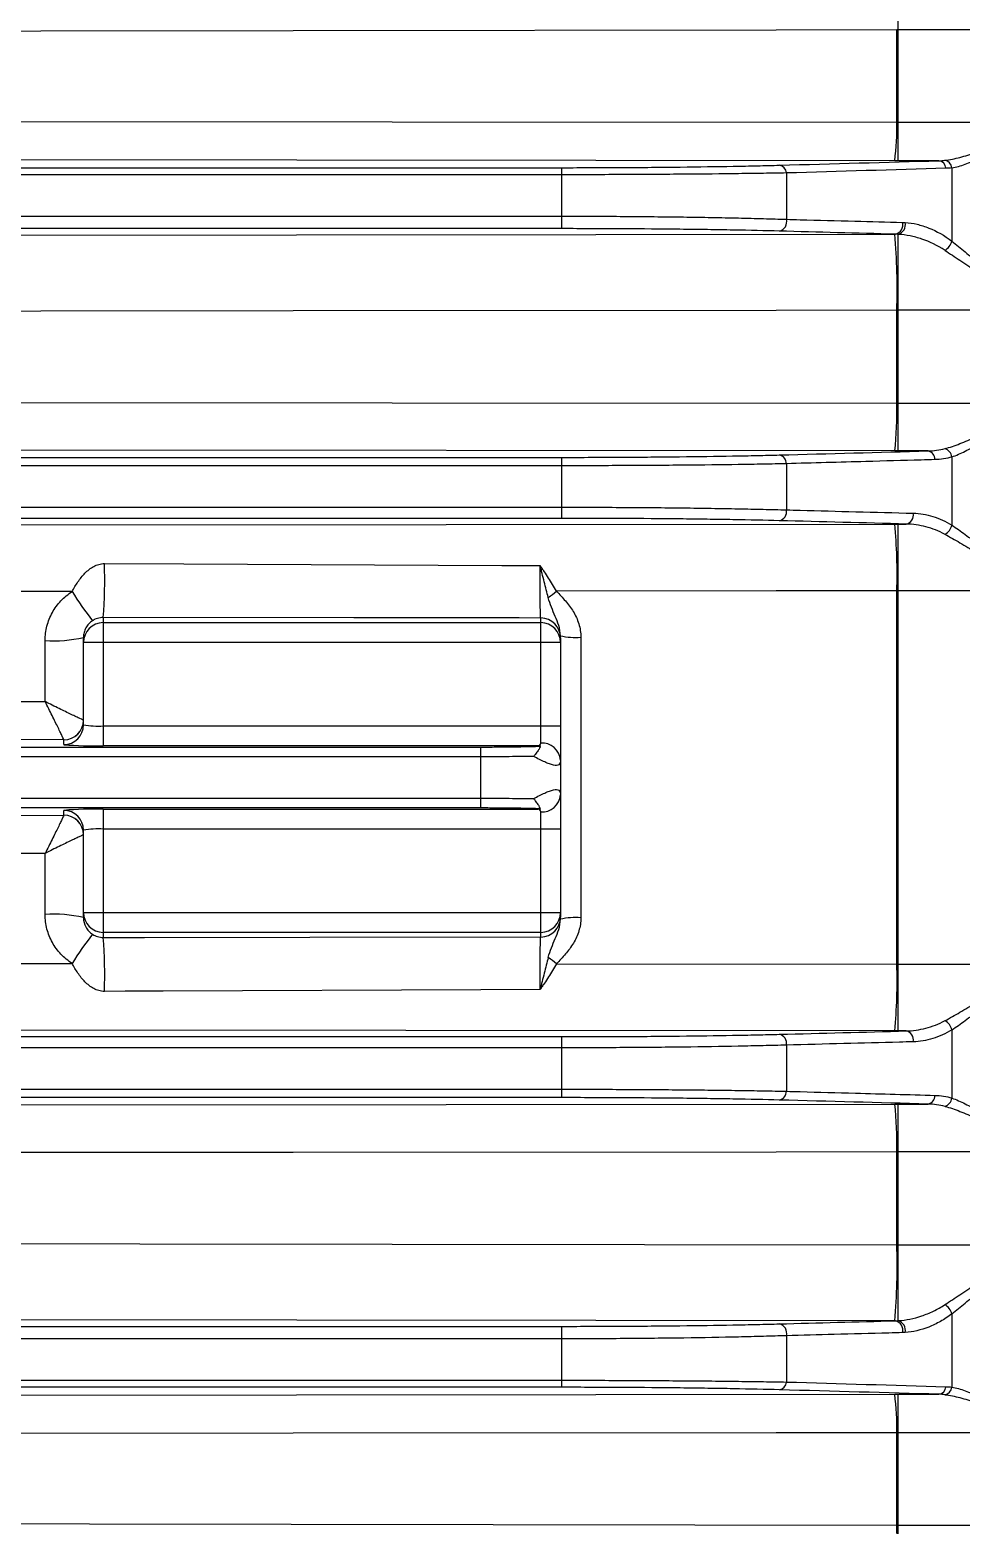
# Paper-space layout '_Top' of a CAD drawing. Header units: inches. Extents: x -10.2 to 13.8, y -10.2 to 6.6.
# Drawn here: x 2.766 to 5.695, y -2.349 to 2.349 of the extents above; entities that cross this region are included whole.
import ezdxf

# ---------------------------------------------------------------- set-up
doc = ezdxf.new("R2010")
doc.units = ezdxf.units.IN
doc.header["$MEASUREMENT"] = 0

psp = doc.layouts.new('_Top')

# ---------------------------------------------------------------- linework, layer by layer
at = {"color": 7, "linetype": 'Continuous', "lineweight": 25}
for p, q in [((5.4972, 1.9381), (5.4972, 2.6124)), ((5.4928, 2.0595), (5.4928, 2.3492)), ((5.844, 2.3492), (5.4972, 2.3492)), ((5.4972, 2.0594), (5.844, 2.0594)), ((5.4862, 1.9381), (0.4122, 1.9431)), ((5.6253, 1.9381), (5.4972, 1.9381)), ((-4.4384, 1.9163), (4.4384, 1.9163)), ((4.4384, 1.8942), (-4.4384, 1.8942)), ((4.4384, 1.9163), (4.4384, 1.7247)), ((5.1455, 1.8997), (5.1455, 1.7541)), ((5.6663, 1.9158), (5.6663, 1.6853)), ((-4.4384, 1.7639), (4.4384, 1.7639)), ((4.4384, 1.7247), (-4.4384, 1.7247)), ((0.4122, 1.7023), (5.4862, 1.7071)), ((5.4972, 1.026), (5.4972, 1.7068)), ((5.4928, 1.1768), (5.4928, 1.4683)), ((5.844, 1.4683), (5.4972, 1.4683)), ((5.4972, 1.1768), (5.844, 1.1768)), ((-4.4384, 1.006), (4.4384, 1.006)), ((5.4862, 1.026), (0.4122, 1.0308)), ((4.4384, 1.006), (4.4384, 0.8144)), ((5.591, 1.026), (5.4972, 1.026)), ((5.6663, 1.0075), (5.6663, 0.7928)), ((4.4384, 0.9796), (-4.4384, 0.9796)), ((5.1455, 0.986), (5.1455, 0.8409)), ((-4.4384, 0.8494), (4.4384, 0.8494)), ((4.4384, 0.8144), (-4.4384, 0.8144)), ((0.4122, 0.7918), (5.4862, 0.7965)), ((5.4972, 0.7965), (5.5227, 0.7965)), ((5.4972, -0.7965), (5.4972, 0.7965)), ((2.8994, 0.5844), (0.4188, 0.5819)), ((5.4928, -0.587), (5.4928, 0.587)), ((5.844, 0.587), (5.4972, 0.587)), ((2.997, 0.5025), (2.997, 0.0999)), ((2.997, 0.4866), (4.373, 0.4866)), ((4.373, 0.1083), (4.373, 0.5012)), ((2.8144, 0.2383), (2.8144, 0.4307)), ((2.935, 0.1652), (2.935, 0.4403)), ((4.435, 0.4246), (2.935, 0.4246)), ((4.435, 0.4393), (4.435, -0.4393)), ((4.4992, 0.4407), (4.4992, -0.4407)), ((2.997, 0.1619), (4.435, 0.1619)), ((2.873, 0.1032), (2.873, 0.1185)), ((4.3635, 0.0999), (2.997, 0.0999)), ((4.185, -0.0958), (4.185, 0.0958)), ((2.873, -0.1185), (2.873, -0.1032)), ((2.997, -0.0999), (4.3635, -0.0999)), ((2.997, -0.0999), (2.997, -0.5025)), ((4.373, -0.5012), (4.373, -0.1083)), ((2.935, -0.4403), (2.935, -0.1652)), ((4.435, -0.1619), (2.997, -0.1619)), ((2.8144, -0.4307), (2.8144, -0.2383)), ((2.935, -0.4246), (4.435, -0.4246)), ((4.373, -0.4866), (2.997, -0.4866)), ((2.4358, -0.5839), (2.8994, -0.5844)), ((4.4225, -0.5859), (5.4928, -0.587)), ((5.4972, -0.587), (5.844, -0.587)), ((5.5227, -0.7965), (5.4972, -0.7965)), ((5.6663, -0.7928), (5.6663, -1.0075)), ((2.4652, -0.8144), (4.4384, -0.8144)), ((4.4384, -0.8144), (4.4384, -1.006)), ((5.1455, -0.8409), (5.1455, -0.986)), ((4.4384, -0.8494), (2.4652, -0.8494)), ((2.4703, -0.9796), (4.4384, -0.9796)), ((2.4571, -1.0289), (5.4862, -1.026)), ((4.4384, -1.006), (2.4703, -1.006)), ((5.4972, -1.026), (5.591, -1.026)), ((5.4972, -1.7068), (5.4972, -1.026)), ((5.4928, -1.4683), (5.4928, -1.1768)), ((5.844, -1.1768), (5.4972, -1.1768)), ((5.4972, -1.4683), (5.844, -1.4683)), ((5.6663, -1.6853), (5.6663, -1.9158)), ((-4.4384, -1.7247), (4.4384, -1.7247)), ((5.4862, -1.7071), (0.4122, -1.7023)), ((4.4384, -1.7247), (4.4384, -1.9163)), ((4.4384, -1.7639), (-4.4384, -1.7639)), ((5.1455, -1.7541), (5.1455, -1.8997)), ((-4.4384, -1.8942), (4.4384, -1.8942)), ((4.4384, -1.9163), (-4.4384, -1.9163)), ((0.4122, -1.9431), (5.4862, -1.9381)), ((5.4972, -1.9381), (5.6253, -1.9381)), ((5.4972, -2.6124), (5.4972, -1.9381)), ((5.4928, -2.3492), (5.4928, -2.0595)), ((5.844, -2.0594), (5.4972, -2.0594)), ((5.4972, -2.3492), (5.844, -2.3492))]:
    psp.add_line(p, q, dxfattribs=at)
at = {"color": 8, "linetype": 'Continuous', "lineweight": 25}
for p, q in [((1.1059, 0.0958), (4.185, 0.0958)), ((4.185, 0.0651), (1.1164, 0.0651)), ((1.1164, -0.0651), (4.185, -0.0651)), ((4.185, -0.0958), (1.1059, -0.0958))]:
    psp.add_line(p, q, dxfattribs=at)
at = {"color": 7, "linetype": 'Continuous', "lineweight": 25, "flags": 128}
for points in [[(5.4928, 2.3492), (5.1131, 2.3487), (3.5942, 2.3465), (0.4188, 2.3419)], [(0.4188, 2.0622), (0.7985, 2.062), (2.3174, 2.0612), (5.4928, 2.0595)], [(5.4928, 1.4683), (5.1131, 1.4679), (3.594, 1.466), (0.4188, 1.4622)], [(0.4188, 1.1802), (0.7985, 1.18), (2.3176, 1.1789), (5.4928, 1.1768)], [(3.001, 0.6721), (3.2509, 0.671), (4.2503, 0.6666), (4.371, 0.666)], [(5.4928, 0.587), (5.1131, 0.5866), (4.4225, 0.5859)], [(4.373, 0.5012), (4.3051, 0.5013), (3.7854, 0.5018), (2.997, 0.5025)], [(2.997, -0.5025), (3.1269, -0.5024), (3.6466, -0.5019), (4.373, -0.5012)], [(4.371, -0.666), (4.1851, -0.6669), (3.1857, -0.6712), (3.0663, -0.6718), (3.001, -0.6721)], [(5.4862, -0.7965), (3.9489, -0.7951), (2.4292, -0.7937)], [(5.4928, -1.1768), (5.1131, -1.1771), (3.594, -1.1781), (2.5012, -1.1788)], [(0.4188, -1.4622), (0.7985, -1.4626), (2.3176, -1.4645), (5.4928, -1.4683)], [(5.4928, -2.0595), (5.1131, -2.0597), (3.5942, -2.0605), (0.4188, -2.0622)], [(0.4188, -2.3419), (0.7985, -2.3425), (2.3174, -2.3447), (5.4928, -2.3492)]]:
    psp.add_lwpolyline(points, dxfattribs=at)
at = {"color": 8, "linetype": 'Continuous', "lineweight": 25, "flags": 128}
for points in [[(0.9345, 0.2399), (1.8398, 0.2391), (2.8144, 0.2383)], [(2.873, 0.1185), (1.7049, 0.1196), (1.0907, 0.1202)], [(1.089, -0.1202), (1.7049, -0.1196), (2.873, -0.1185)], [(2.8144, -0.2383), (2.5645, -0.2385), (1.5651, -0.2393), (0.9248, -0.2399)]]:
    psp.add_lwpolyline(points, dxfattribs=at)
at = {"color": 7, "linetype": 'Continuous', "lineweight": 25}
for centre, radius, start, end in [((4.7551, 2.0389), 0.738, 352.1487, 1.5978), ((5.6212, 1.9123), 0.0261, 4.3581, 80.9372), ((5.6381, 1.9116), 0.0285, 8.6108, 77.2689), ((5.1193, 1.8982), 0.0263, 3.2618, 80.5671), ((5.1163, 1.7463), 0.0302, 283.962, 14.8266), ((5.4814, 1.7365), 0.0303, 283.9756, 15.265), ((5.4887, 1.7369), 0.0313, 285.7917, 13.3824), ((3.6149, 1.5357), 1.8792, 357.9461, 5.235), ((5.616, 1.7004), 0.0525, 302.6805, 343.2237), ((4.4514, 1.1471), 1.0419, 353.3284, 1.6349), ((5.1183, 0.9869), 0.0272, 358.1154, 78.8418), ((5.5859, 0.9994), 0.0271, 358.6059, 79.0022), ((5.6329, 1.0015), 0.034, 10.1152, 70.1936), ((5.1167, 0.8354), 0.0293, 283.5093, 10.7128), ((5.5158, 0.825), 0.0293, 283.5448, 10.919), ((3.8541, 0.64), 1.6396, 358.1488, 5.4774), ((5.6219, 0.804), 0.0458, 299.414, 345.8491), ((1.5894, 0.6209), 1.4125, 355.1912, 2.0755), ((3.7727, 1.1235), 1.0263, 211.6894, 217.9308), ((4.0944, 0.9742), 0.5084, 306.4855, 310.1999), ((2.997, 0.4246), 0.062, 89.9902, 179.9902), ((4.373, 0.4393), 0.062, 0.0098, 90.0098), ((4.373, 0.4246), 0.062, 0.0098, 90.0098), ((2.8436, 0.8261), 0.3965, 265.7663, 283.3223), ((4.4828, 0.653), 0.213, 257.0204, 274.3958), ((2.873, 0.1805), 0.062, 269.9902, 359.9902), ((2.8729, 0.1806), 0.062, 270.051, 359.9012), ((2.873, 0.1652), 0.062, 269.9902, 359.9902), ((2.9815, 0.4603), 0.2988, 261.0387, 272.9654), ((2.966, 1.2862), 1.1867, 265.5041, 271.4959), ((4.3769, 0.0502), 0.0583, 4.443, 93.8419), ((4.3769, -0.0502), 0.0583, 266.1581, 355.557), ((2.9673, -1.3348), 1.2352, 88.622, 94.378), ((2.873, -0.1652), 0.062, 0.0098, 90.0098), ((2.873, -0.1805), 0.062, 0.0098, 90.0098), ((2.8729, -0.1806), 0.062, 0.0988, 89.949), ((2.9822, -0.4724), 0.3109, 87.2671, 98.7288), ((2.8436, -0.8261), 0.3965, 76.6777, 94.2337), ((2.997, -0.4246), 0.062, 180.0098, 270.0098), ((4.373, -0.4246), 0.062, 269.9902, 359.9902), ((4.373, -0.4393), 0.062, 269.9902, 359.9902), ((4.4828, -0.653), 0.213, 85.6042, 102.9796), ((3.7727, -1.1235), 1.0263, 142.0692, 148.3106), ((1.5894, -0.6209), 1.4125, 357.9245, 4.8088), ((4.0944, -0.9742), 0.5084, 49.8001, 53.5145), ((3.8541, -0.64), 1.6396, 354.5226, 1.8512), ((5.5158, -0.825), 0.0293, 349.081, 76.4552), ((5.6219, -0.804), 0.0458, 14.1509, 60.586), ((5.1167, -0.8354), 0.0293, 349.2872, 76.4907), ((5.1183, -0.9869), 0.0272, 281.1582, 1.8846), ((4.4514, -1.1471), 1.0419, 358.3651, 6.6716), ((5.5859, -0.9994), 0.0271, 280.9978, 1.3941), ((5.6329, -1.0015), 0.034, 289.8064, 349.8848), ((3.6149, -1.5357), 1.8792, 354.765, 2.0539), ((5.616, -1.7004), 0.0525, 16.7763, 57.3195), ((5.1163, -1.7463), 0.0302, 345.1734, 76.038), ((5.4814, -1.7365), 0.0303, 344.735, 76.0244), ((5.4887, -1.7369), 0.0313, 346.6176, 74.2083), ((5.1193, -1.8982), 0.0263, 279.4329, 356.7382), ((5.6212, -1.9123), 0.0261, 279.0628, 355.6419), ((5.6381, -1.9116), 0.0285, 282.7311, 351.3892), ((4.7551, -2.0389), 0.738, 358.4022, 7.8513), ((2.9292, -2.4286), 2.5649, 355.8498, 1.7729)]:
    psp.add_arc(centre, radius, start, end, dxfattribs=at)
for points in [[(5.4972, 2.3492), (5.4957, 2.3492), (5.4943, 2.3492), (5.4928, 2.3492)], [(5.4928, 2.0595), (5.4943, 2.0595), (5.4957, 2.0594), (5.4972, 2.0594)], [(5.1236, 1.9241), (5.2913, 1.9288), (5.4586, 1.9334), (5.6253, 1.9381)], [(5.4972, 1.9381), (5.4935, 1.9381), (5.4899, 1.9381), (5.4862, 1.9381)], [(5.6253, 1.9381), (5.6317, 1.9382), (5.6381, 1.9387), (5.6444, 1.9394)], [(5.6472, 1.9143), (5.4805, 1.9094), (5.3132, 1.9045), (5.1455, 1.8997)], [(5.6663, 1.9158), (5.66, 1.915), (5.6537, 1.9145), (5.6472, 1.9143)], [(5.5106, 1.7445), (5.5135, 1.7444), (5.5163, 1.7443), (5.5191, 1.7441)], [(5.4887, 1.7071), (5.3671, 1.7104), (5.2454, 1.7137), (5.1236, 1.717)], [(5.4862, 1.7071), (5.487, 1.7071), (5.4879, 1.7071), (5.4887, 1.7071)], [(5.4972, 1.7068), (5.4944, 1.7069), (5.4915, 1.707), (5.4887, 1.7071)], [(5.4972, 1.4683), (5.4957, 1.4683), (5.4943, 1.4683), (5.4928, 1.4683)], [(5.4928, 1.1768), (5.4943, 1.1768), (5.4957, 1.1768), (5.4972, 1.1768)], [(5.1236, 1.0136), (5.2795, 1.0177), (5.4353, 1.0219), (5.591, 1.026)], [(5.4972, 1.026), (5.4935, 1.026), (5.4899, 1.026), (5.4862, 1.026)], [(5.591, 1.026), (5.6092, 1.0264), (5.627, 1.0288), (5.6444, 1.0335)], [(5.6663, 1.0075), (5.6489, 1.0021), (5.6311, 0.9993), (5.613, 0.9988)], [(5.5227, 0.7965), (5.3897, 0.8), (5.2566, 0.8035), (5.1236, 0.807)], [(5.4862, 0.7965), (5.4899, 0.7965), (5.4935, 0.7965), (5.4972, 0.7965)], [(5.4972, 0.587), (5.4957, 0.587), (5.4943, 0.587), (5.4928, 0.587)], [(2.873, 0.1185), (2.873, 0.1185), (2.873, 0.1185), (2.873, 0.1185)], [(2.873, -0.1185), (2.873, -0.1185), (2.873, -0.1185), (2.873, -0.1185)], [(5.4928, -0.587), (5.4943, -0.587), (5.4957, -0.587), (5.4972, -0.587)], [(5.1236, -0.807), (5.2566, -0.8035), (5.3897, -0.8), (5.5227, -0.7965)], [(5.4972, -0.7965), (5.4935, -0.7965), (5.4899, -0.7965), (5.4862, -0.7965)], [(5.591, -1.026), (5.4353, -1.0219), (5.2795, -1.0177), (5.1236, -1.0136)], [(5.4862, -1.026), (5.4899, -1.026), (5.4935, -1.026), (5.4972, -1.026)], [(5.6444, -1.0335), (5.627, -1.0288), (5.6092, -1.0264), (5.591, -1.026)], [(5.613, -0.9988), (5.6311, -0.9993), (5.6489, -1.0021), (5.6663, -1.0075)], [(5.4972, -1.1768), (5.4957, -1.1768), (5.4943, -1.1768), (5.4928, -1.1768)], [(5.4928, -1.4683), (5.4943, -1.4683), (5.4957, -1.4683), (5.4972, -1.4683)], [(5.1236, -1.717), (5.2454, -1.7137), (5.3671, -1.7104), (5.4887, -1.7071)], [(5.4887, -1.7071), (5.4879, -1.7071), (5.487, -1.7071), (5.4862, -1.7071)], [(5.4887, -1.7071), (5.4915, -1.707), (5.4944, -1.7069), (5.4972, -1.7068)], [(5.5191, -1.7441), (5.5163, -1.7443), (5.5135, -1.7444), (5.5106, -1.7445)], [(5.6253, -1.9381), (5.4586, -1.9334), (5.2913, -1.9288), (5.1236, -1.9241)], [(5.1455, -1.8997), (5.3132, -1.9045), (5.4805, -1.9094), (5.6472, -1.9143)], [(5.6472, -1.9143), (5.6537, -1.9145), (5.66, -1.915), (5.6663, -1.9158)], [(5.4862, -1.9381), (5.4899, -1.9381), (5.4935, -1.9381), (5.4972, -1.9381)], [(5.6444, -1.9394), (5.6381, -1.9387), (5.6317, -1.9382), (5.6253, -1.9381)], [(5.4972, -2.0594), (5.4957, -2.0594), (5.4943, -2.0595), (5.4928, -2.0595)], [(5.4928, -2.3492), (5.4943, -2.3492), (5.4957, -2.3492), (5.4972, -2.3492)]]:
    psp.add_open_spline(points, degree=3, dxfattribs=at)
for points, knots in [([(5.6444, 1.9394), (5.6595, 1.9411), (5.6752, 1.9444), (5.7074, 1.953), (5.7239, 1.9584), (5.7747, 1.9772), (5.8091, 1.9928), (5.844, 2.0102)], [0, 0, 0, 0, 0.25, 0.25, 0.5, 0.5, 1, 1, 1, 1]), ([(5.6663, 1.9158), (5.6798, 1.9182), (5.6936, 1.9221), (5.7222, 1.9322), (5.7369, 1.9384), (5.767, 1.9528), (5.7823, 1.9608), (5.813, 1.9781), (5.8284, 1.9874), (5.844, 1.9972)], [0, 0, 0, 0, 0.25, 0.25, 0.5, 0.5, 0.75, 0.75, 1, 1, 1, 1]), ([(4.4384, 1.9163), (4.503, 1.9163), (4.5664, 1.9165), (4.6599, 1.917), (4.6908, 1.9172), (4.7367, 1.9176), (4.752, 1.9177), (4.7821, 1.918), (4.7969, 1.9182), (4.8701, 1.919), (4.9255, 1.9199), (5.004, 1.9213), (5.0295, 1.9218), (5.0781, 1.9229), (5.1014, 1.9235), (5.1236, 1.9241)], [0, 0, 0, 0, 0.25, 0.25, 0.375, 0.375, 0.4375, 0.4375, 0.5, 0.5, 0.75, 0.75, 0.875, 0.875, 1, 1, 1, 1]), ([(5.1455, 1.8997), (5.1226, 1.8993), (5.0987, 1.8989), (5.0486, 1.8981), (5.0224, 1.8977), (4.9416, 1.8967), (4.8846, 1.8961), (4.7943, 1.8954), (4.7633, 1.8952), (4.7002, 1.8948), (4.6682, 1.8947), (4.6033, 1.8944), (4.5704, 1.8943), (4.5047, 1.8942), (4.4716, 1.8942), (4.4384, 1.8942)], [0, 0, 0, 0, 0.125, 0.125, 0.25, 0.25, 0.5, 0.5, 0.625, 0.625, 0.75, 0.75, 0.875, 0.875, 1, 1, 1, 1]), ([(4.4384, 1.7639), (4.4715, 1.7639), (4.5045, 1.7639), (4.5702, 1.7636), (4.6029, 1.7635), (4.6991, 1.7628), (4.7613, 1.7622), (4.8518, 1.7609), (4.8816, 1.7605), (4.9394, 1.7594), (4.9674, 1.7589), (5.0218, 1.7576), (5.0481, 1.757), (5.0984, 1.7556), (5.1225, 1.7548), (5.1455, 1.7541)], [0, 0, 0, 0, 0.125, 0.125, 0.25, 0.25, 0.5, 0.5, 0.625, 0.625, 0.75, 0.75, 0.875, 0.875, 1, 1, 1, 1]), ([(5.1455, 1.7541), (5.1599, 1.7537), (5.1742, 1.7533), (5.1886, 1.7529), (5.2461, 1.7514), (5.3035, 1.7499), (5.3609, 1.7484), (5.4109, 1.7471), (5.4608, 1.7458), (5.5106, 1.7445)], [0, 0, 0, 0, 0.0015748, 0.0015748, 0.0015748, 0.007874, 0.007874, 0.007874, 0.01335208, 0.01335208, 0.01335208, 0.01335208]), ([(5.5191, 1.7441), (5.5314, 1.7433), (5.5439, 1.7414), (5.5688, 1.7355), (5.5813, 1.7316), (5.6184, 1.7168), (5.6426, 1.7033), (5.6663, 1.6853)], [0, 0, 0, 0, 0.25, 0.25, 0.5, 0.5, 1, 1, 1, 1]), ([(5.1236, 1.717), (5.0788, 1.7182), (5.0304, 1.7193), (4.9521, 1.7207), (4.9251, 1.7212), (4.8692, 1.722), (4.8402, 1.7223), (4.7523, 1.7233), (4.6918, 1.7238), (4.5983, 1.7243), (4.5666, 1.7245), (4.5026, 1.7246), (4.4706, 1.7247), (4.4384, 1.7247)], [0, 0, 0, 0, 0.25, 0.25, 0.375, 0.375, 0.5, 0.5, 0.75, 0.75, 0.875, 0.875, 1, 1, 1, 1]), ([(5.6444, 1.6562), (5.6206, 1.6718), (5.5963, 1.6834), (5.5593, 1.696), (5.5468, 1.6994), (5.5219, 1.7044), (5.5095, 1.706), (5.4972, 1.7068)], [0, 0, 0, 0, 0.5, 0.5, 0.75, 0.75, 1, 1, 1, 1]), ([(5.6444, 1.6562), (5.6595, 1.6463), (5.6752, 1.6359), (5.7074, 1.6144), (5.7239, 1.6033), (5.7747, 1.5695), (5.8091, 1.5469), (5.844, 1.5246)], [0, 0, 0, 0, 0.25, 0.25, 0.5, 0.5, 1, 1, 1, 1]), ([(5.6663, 1.6853), (5.6798, 1.6745), (5.6936, 1.6631), (5.7222, 1.6396), (5.7369, 1.6273), (5.767, 1.6024), (5.7823, 1.5897), (5.813, 1.5645), (5.8284, 1.552), (5.844, 1.5394)], [0, 0, 0, 0, 0.25, 0.25, 0.5, 0.5, 0.75, 0.75, 1, 1, 1, 1]), ([(5.6444, 1.0335), (5.6595, 1.0375), (5.6752, 1.0428), (5.7074, 1.0553), (5.7239, 1.0625), (5.7747, 1.0861), (5.8091, 1.1042), (5.844, 1.1237)], [0, 0, 0, 0, 0.25, 0.25, 0.5, 0.5, 1, 1, 1, 1]), ([(5.6663, 1.0075), (5.6798, 1.0122), (5.6936, 1.0183), (5.7222, 1.0325), (5.7369, 1.0406), (5.767, 1.0584), (5.7823, 1.068), (5.813, 1.0882), (5.8284, 1.0987), (5.844, 1.1097)], [0, 0, 0, 0, 0.25, 0.25, 0.5, 0.5, 0.75, 0.75, 1, 1, 1, 1]), ([(4.4384, 1.006), (4.5025, 1.006), (4.5656, 1.0062), (4.6586, 1.0067), (4.6893, 1.0069), (4.7502, 1.0074), (4.7805, 1.0077), (4.8684, 1.0086), (4.9239, 1.0094), (5.0028, 1.0108), (5.0283, 1.0113), (5.0775, 1.0124), (5.1011, 1.013), (5.1236, 1.0136)], [0, 0, 0, 0, 0.25, 0.25, 0.375, 0.375, 0.5, 0.5, 0.75, 0.75, 0.875, 0.875, 1, 1, 1, 1]), ([(5.613, 0.9988), (5.5985, 0.9984), (5.584, 0.998), (5.5695, 0.9976), (5.5117, 0.996), (5.4538, 0.9944), (5.3958, 0.9928), (5.3124, 0.9905), (5.229, 0.9883), (5.1455, 0.986)], [0, 0, 0, 0, 0.0015748, 0.0015748, 0.0015748, 0.007874, 0.007874, 0.007874, 0.01694689, 0.01694689, 0.01694689, 0.01694689]), ([(5.1455, 0.986), (5.1224, 0.9855), (5.0981, 0.985), (5.0475, 0.9841), (5.0212, 0.9837), (4.9401, 0.9825), (4.883, 0.9818), (4.7926, 0.981), (4.7615, 0.9808), (4.6987, 0.9804), (4.6668, 0.9802), (4.6023, 0.9799), (4.5697, 0.9798), (4.5042, 0.9797), (4.4714, 0.9796), (4.4384, 0.9796)], [0, 0, 0, 0, 0.125, 0.125, 0.25, 0.25, 0.5, 0.5, 0.625, 0.625, 0.75, 0.75, 0.875, 0.875, 1, 1, 1, 1]), ([(4.4384, 0.8494), (4.4713, 0.8494), (4.5042, 0.8494), (4.5696, 0.8492), (4.6021, 0.849), (4.6979, 0.8485), (4.76, 0.8479), (4.8505, 0.8468), (4.8804, 0.8464), (4.9382, 0.8455), (4.9663, 0.845), (5.0209, 0.844), (5.0473, 0.8434), (5.098, 0.8422), (5.1223, 0.8416), (5.1455, 0.8409)], [0, 0, 0, 0, 0.125, 0.125, 0.25, 0.25, 0.5, 0.5, 0.625, 0.625, 0.75, 0.75, 0.875, 0.875, 1, 1, 1, 1]), ([(5.1236, 0.807), (5.0784, 0.8082), (5.0296, 0.8092), (4.951, 0.8106), (4.9239, 0.811), (4.8679, 0.8118), (4.8389, 0.8122), (4.751, 0.8131), (4.6906, 0.8136), (4.5975, 0.8141), (4.566, 0.8142), (4.5023, 0.8144), (4.4704, 0.8144), (4.4384, 0.8144)], [0, 0, 0, 0, 0.25, 0.25, 0.375, 0.375, 0.5, 0.5, 0.75, 0.75, 0.875, 0.875, 1, 1, 1, 1]), ([(5.1455, 0.8409), (5.1601, 0.8405), (5.1746, 0.8401), (5.1892, 0.8397), (5.2475, 0.8382), (5.3058, 0.8367), (5.364, 0.8352), (5.4242, 0.8336), (5.4844, 0.8321), (5.5446, 0.8305)], [0, 0, 0, 0, 0.0015748, 0.0015748, 0.0015748, 0.007874, 0.007874, 0.007874, 0.01438061, 0.01438061, 0.01438061, 0.01438061]), ([(5.5446, 0.8305), (5.5653, 0.83), (5.586, 0.8265), (5.6267, 0.814), (5.6467, 0.8051), (5.6663, 0.7928)], [0, 0, 0, 0, 0.5, 0.5, 1, 1, 1, 1]), ([(5.6444, 0.7641), (5.6247, 0.7747), (5.6046, 0.7824), (5.564, 0.793), (5.5433, 0.796), (5.5227, 0.7965)], [0, 0, 0, 0, 0.5, 0.5, 1, 1, 1, 1]), ([(5.6444, 0.7641), (5.6595, 0.756), (5.6752, 0.7471), (5.7074, 0.7282), (5.7239, 0.7182), (5.7747, 0.6871), (5.8091, 0.6654), (5.844, 0.6436)], [0, 0, 0, 0, 0.25, 0.25, 0.5, 0.5, 1, 1, 1, 1]), ([(5.6663, 0.7928), (5.6798, 0.7839), (5.6936, 0.7741), (5.7222, 0.7532), (5.7369, 0.7421), (5.767, 0.719), (5.7823, 0.707), (5.813, 0.683), (5.8284, 0.6708), (5.844, 0.6585)], [0, 0, 0, 0, 0.25, 0.25, 0.5, 0.5, 0.75, 0.75, 1, 1, 1, 1]), ([(2.8994, 0.5844), (2.9049, 0.5949), (2.9109, 0.605), (2.9241, 0.6244), (2.9315, 0.6337), (2.9479, 0.6504), (2.9569, 0.6577), (2.9724, 0.666), (2.9778, 0.6682), (2.9891, 0.6713), (2.9951, 0.6721), (3.001, 0.6721)], [0, 0, 0, 0, 0.25, 0.25, 0.5, 0.5, 0.75, 0.75, 0.875, 0.875, 1, 1, 1, 1]), ([(4.373, 0.5012), (4.3728, 0.5015), (4.3727, 0.5029), (4.3723, 0.5079), (4.3722, 0.5115), (4.3719, 0.5208), (4.3718, 0.5264), (4.3715, 0.5393), (4.3714, 0.5467), (4.3712, 0.5626), (4.3711, 0.5711), (4.371, 0.5894), (4.3709, 0.5988), (4.3709, 0.618), (4.3709, 0.6279), (4.3709, 0.6472), (4.3709, 0.6567), (4.371, 0.666)], [0, 0, 0, 0, 0.125, 0.125, 0.25, 0.25, 0.375, 0.375, 0.5, 0.5, 0.625, 0.625, 0.75, 0.75, 0.875, 0.875, 1, 1, 1, 1]), ([(4.4225, 0.5859), (4.4145, 0.5999), (4.4062, 0.6135), (4.3932, 0.6335), (4.3888, 0.6401), (4.3821, 0.6499), (4.3799, 0.6531), (4.3754, 0.6596), (4.3732, 0.6629), (4.371, 0.666)], [0, 0, 0, 0, 0.5, 0.5, 0.75, 0.75, 0.875, 0.875, 1, 1, 1, 1]), ([(4.3967, 0.5655), (4.3924, 0.5814), (4.3882, 0.598), (4.3817, 0.6238), (4.3795, 0.6324), (4.3763, 0.6452), (4.3752, 0.6494), (4.3731, 0.6578), (4.372, 0.662), (4.371, 0.666)], [0, 0, 0, 0, 0.5, 0.5, 0.75, 0.75, 0.875, 0.875, 1, 1, 1, 1]), ([(2.8144, 0.4307), (2.8144, 0.4461), (2.8163, 0.4612), (2.8221, 0.4833), (2.8245, 0.4906), (2.8302, 0.5049), (2.8334, 0.5117), (2.8408, 0.525), (2.8449, 0.5314), (2.854, 0.5438), (2.8589, 0.5497), (2.8747, 0.5664), (2.8864, 0.5761), (2.8994, 0.5844)], [0, 0, 0, 0, 0.25, 0.25, 0.375, 0.375, 0.5, 0.5, 0.625, 0.625, 0.75, 0.75, 1, 1, 1, 1]), ([(4.435, 0.4455), (4.435, 0.4568), (4.4327, 0.4675), (4.4263, 0.4875), (4.4224, 0.4969), (4.4144, 0.5157), (4.4104, 0.525), (4.403, 0.5446), (4.3996, 0.5547), (4.3967, 0.5655)], [0, 0, 0, 0, 0.25, 0.25, 0.5, 0.5, 0.75, 0.75, 1, 1, 1, 1]), ([(4.4225, 0.5859), (4.4271, 0.5806), (4.4319, 0.5755), (4.4413, 0.5653), (4.446, 0.5601), (4.4596, 0.5443), (4.468, 0.5333), (4.4824, 0.5096), (4.4884, 0.4968), (4.4969, 0.4693), (4.4992, 0.4551), (4.4992, 0.4407)], [0, 0, 0, 0, 0.125, 0.125, 0.25, 0.25, 0.5, 0.5, 0.75, 0.75, 1, 1, 1, 1]), ([(2.9632, 0.4926), (2.9588, 0.4897), (2.9548, 0.4863), (2.9478, 0.4786), (2.9448, 0.4743), (2.9399, 0.4653), (2.9381, 0.4604), (2.9356, 0.4505), (2.935, 0.4454), (2.935, 0.4403)], [0, 0, 0, 0, 0.25, 0.25, 0.5, 0.5, 0.75, 0.75, 1, 1, 1, 1]), ([(2.997, 0.5025), (2.9909, 0.5025), (2.9851, 0.5017), (2.9767, 0.4993), (2.9739, 0.4983), (2.9685, 0.4958), (2.9658, 0.4943), (2.9632, 0.4926)], [0, 0, 0, 0, 0.5, 0.5, 0.75, 0.75, 1, 1, 1, 1]), ([(2.935, 0.1805), (2.9347, 0.1805), (2.9336, 0.1809), (2.9299, 0.1825), (2.9272, 0.1837), (2.9205, 0.1868), (2.9164, 0.1887), (2.9072, 0.1931), (2.9021, 0.1955), (2.8908, 0.2009), (2.8847, 0.2039), (2.8719, 0.2101), (2.8652, 0.2133), (2.8513, 0.2201), (2.844, 0.2236), (2.8293, 0.2309), (2.8218, 0.2346), (2.8144, 0.2383)], [0, 0, 0, 0, 0.125, 0.125, 0.25, 0.25, 0.375, 0.375, 0.5, 0.5, 0.625, 0.625, 0.75, 0.75, 0.875, 0.875, 1, 1, 1, 1]), ([(2.873, 0.1185), (2.873, 0.1188), (2.8726, 0.1198), (2.871, 0.1235), (2.8698, 0.1262), (2.8667, 0.1328), (2.8647, 0.1369), (2.8603, 0.146), (2.8578, 0.1511), (2.8524, 0.1623), (2.8493, 0.1684), (2.843, 0.1811), (2.8397, 0.1877), (2.8328, 0.2016), (2.8292, 0.2088), (2.8219, 0.2234), (2.8181, 0.2309), (2.8144, 0.2383)], [0, 0, 0, 0, 0.125, 0.125, 0.25, 0.25, 0.375, 0.375, 0.5, 0.5, 0.625, 0.625, 0.75, 0.75, 0.875, 0.875, 1, 1, 1, 1]), ([(4.185, 0.0958), (4.2039, 0.0958), (4.2225, 0.0958), (4.2496, 0.096), (4.2587, 0.0961), (4.2761, 0.0963), (4.2929, 0.0965), (4.3086, 0.0968), (4.3237, 0.0971), (4.3309, 0.0972), (4.351, 0.0977), (4.3627, 0.0981), (4.3725, 0.0986)], [0, 0, 0, 0, 0.25, 0.25, 0.375, 0.375, 0.5, 0.625, 0.625, 0.75, 0.75, 1, 1, 1, 1]), ([(4.3725, 0.0986), (4.3719, 0.0984), (4.3715, 0.0976), (4.3701, 0.0947), (4.3691, 0.0924), (4.3661, 0.0867), (4.364, 0.0831), (4.3597, 0.0772), (4.3581, 0.0751), (4.3546, 0.0709), (4.3526, 0.0687), (4.3505, 0.0665)], [0, 0, 0, 0, 0.25, 0.25, 0.5, 0.5, 0.75, 0.75, 0.875, 0.875, 1, 1, 1, 1]), ([(4.3635, 0.0999), (4.3666, 0.1001), (4.369, 0.1007), (4.3722, 0.1034), (4.373, 0.1055), (4.373, 0.1083)], [0, 0, 0, 0, 0.5, 0.5, 1, 1, 1, 1]), ([(4.3725, 0.0986), (4.3731, 0.0988), (4.3728, 0.099), (4.3706, 0.0994), (4.3696, 0.0995), (4.367, 0.0997), (4.3654, 0.0998), (4.3635, 0.0999)], [0, 0, 0, 0, 0.5, 0.5, 0.75, 0.75, 1, 1, 1, 1]), ([(4.3505, 0.0665), (4.3448, 0.0664), (4.3389, 0.0663), (4.3267, 0.0661), (4.3204, 0.066), (4.3012, 0.0657), (4.2877, 0.0656), (4.2593, 0.0653), (4.2447, 0.0652), (4.2152, 0.0651), (4.2002, 0.0651), (4.185, 0.0651)], [0, 0, 0, 0, 0.125, 0.125, 0.25, 0.25, 0.5, 0.5, 0.75, 0.75, 1, 1, 1, 1]), ([(4.435, 0.0547), (4.435, 0.051), (4.4346, 0.048), (4.4328, 0.0432), (4.4314, 0.0414), (4.4277, 0.0389), (4.4253, 0.0382), (4.4196, 0.0379), (4.4164, 0.0383), (4.4089, 0.0399), (4.4047, 0.0411), (4.3956, 0.0444), (4.3907, 0.0464), (4.3802, 0.0512), (4.3746, 0.0538), (4.3629, 0.0598), (4.3568, 0.063), (4.3505, 0.0665)], [0, 0, 0, 0, 0.125, 0.125, 0.25, 0.25, 0.375, 0.375, 0.5, 0.5, 0.625, 0.625, 0.75, 0.75, 0.875, 0.875, 1, 1, 1, 1]), ([(4.3505, -0.0665), (4.3632, -0.0595), (4.3749, -0.0535), (4.3907, -0.0464), (4.3956, -0.0444), (4.4047, -0.0411), (4.4089, -0.0399), (4.4164, -0.0383), (4.4197, -0.0379), (4.4253, -0.0383), (4.4277, -0.0389), (4.4333, -0.0427), (4.435, -0.0474), (4.435, -0.0547)], [0, 0, 0, 0, 0.25, 0.25, 0.375, 0.375, 0.5, 0.5, 0.625, 0.625, 0.75, 0.75, 1, 1, 1, 1]), ([(4.185, -0.0651), (4.2002, -0.0651), (4.2152, -0.0651), (4.2451, -0.0652), (4.2596, -0.0653), (4.2877, -0.0656), (4.3012, -0.0657), (4.3272, -0.0661), (4.3393, -0.0662), (4.3505, -0.0665)], [0, 0, 0, 0, 0.25, 0.25, 0.5, 0.5, 0.75, 0.75, 1, 1, 1, 1]), ([(4.3725, -0.0986), (4.3719, -0.0984), (4.3715, -0.0976), (4.3701, -0.0947), (4.3691, -0.0924), (4.3661, -0.0867), (4.364, -0.0831), (4.3597, -0.0772), (4.3581, -0.0751), (4.3546, -0.0709), (4.3526, -0.0687), (4.3505, -0.0665)], [0, 0, 0, 0, 0.25, 0.25, 0.5, 0.5, 0.75, 0.75, 0.875, 0.875, 1, 1, 1, 1]), ([(2.873, -0.1185), (2.873, -0.1188), (2.8726, -0.1198), (2.871, -0.1235), (2.8698, -0.1262), (2.8667, -0.1328), (2.8647, -0.1369), (2.8603, -0.146), (2.8578, -0.1511), (2.8524, -0.1623), (2.8493, -0.1684), (2.843, -0.1811), (2.8397, -0.1877), (2.8328, -0.2016), (2.8292, -0.2088), (2.8219, -0.2234), (2.8181, -0.2309), (2.8144, -0.2383)], [0, 0, 0, 0, 0.125, 0.125, 0.25, 0.25, 0.375, 0.375, 0.5, 0.5, 0.625, 0.625, 0.75, 0.75, 0.875, 0.875, 1, 1, 1, 1]), ([(4.3725, -0.0986), (4.3628, -0.0981), (4.3509, -0.0977), (4.3309, -0.0972), (4.3238, -0.0971), (4.3088, -0.0968), (4.3009, -0.0966), (4.2763, -0.0963), (4.259, -0.0961), (4.2318, -0.0959), (4.2225, -0.0959), (4.2038, -0.0958), (4.1945, -0.0958), (4.185, -0.0958)], [0, 0, 0, 0, 0.25, 0.25, 0.375, 0.375, 0.5, 0.5, 0.75, 0.75, 0.875, 0.875, 1, 1, 1, 1]), ([(4.3725, -0.0986), (4.3731, -0.0988), (4.3728, -0.099), (4.3706, -0.0994), (4.3696, -0.0995), (4.367, -0.0997), (4.3654, -0.0998), (4.3635, -0.0999)], [0, 0, 0, 0, 0.5, 0.5, 0.75, 0.75, 1, 1, 1, 1]), ([(4.373, -0.1083), (4.373, -0.1055), (4.3722, -0.1034), (4.369, -0.1007), (4.3666, -0.1001), (4.3635, -0.0999)], [0, 0, 0, 0, 0.5, 0.5, 1, 1, 1, 1]), ([(2.935, -0.1805), (2.9347, -0.1805), (2.9336, -0.1809), (2.9299, -0.1825), (2.9272, -0.1837), (2.9205, -0.1868), (2.9164, -0.1887), (2.9072, -0.1931), (2.9021, -0.1955), (2.8908, -0.2009), (2.8847, -0.2039), (2.8719, -0.2101), (2.8652, -0.2133), (2.8513, -0.2201), (2.844, -0.2236), (2.8293, -0.2309), (2.8218, -0.2346), (2.8144, -0.2383)], [0, 0, 0, 0, 0.125, 0.125, 0.25, 0.25, 0.375, 0.375, 0.5, 0.5, 0.625, 0.625, 0.75, 0.75, 0.875, 0.875, 1, 1, 1, 1]), ([(2.8994, -0.5844), (2.893, -0.5803), (2.8867, -0.5757), (2.8749, -0.566), (2.8638, -0.5556), (2.854, -0.5439), (2.845, -0.5316), (2.8408, -0.525), (2.8297, -0.5051), (2.8241, -0.491), (2.8163, -0.4613), (2.8144, -0.4461), (2.8144, -0.4307)], [0, 0, 0, 0, 0.125, 0.125, 0.25, 0.375, 0.375, 0.5, 0.5, 0.75, 0.75, 1, 1, 1, 1]), ([(2.935, -0.4403), (2.935, -0.4506), (2.9375, -0.4607), (2.9448, -0.4743), (2.9478, -0.4786), (2.9548, -0.4863), (2.9588, -0.4898), (2.9632, -0.4926)], [0, 0, 0, 0, 0.5, 0.5, 0.75, 0.75, 1, 1, 1, 1]), ([(4.3967, -0.5655), (4.3996, -0.5547), (4.403, -0.5445), (4.4104, -0.525), (4.4144, -0.5156), (4.4224, -0.4969), (4.4264, -0.4875), (4.4327, -0.4674), (4.435, -0.4568), (4.435, -0.4455)], [0, 0, 0, 0, 0.25, 0.25, 0.5, 0.5, 0.75, 0.75, 1, 1, 1, 1]), ([(4.4992, -0.4407), (4.4992, -0.4549), (4.497, -0.4687), (4.4909, -0.4889), (4.4883, -0.4956), (4.4826, -0.5084), (4.4793, -0.5146), (4.4685, -0.5325), (4.46, -0.5438), (4.4463, -0.5599), (4.4415, -0.5651), (4.432, -0.5754), (4.4271, -0.5806), (4.4225, -0.5859)], [0, 0, 0, 0, 0.25, 0.25, 0.375, 0.375, 0.5, 0.5, 0.75, 0.75, 0.875, 0.875, 1, 1, 1, 1]), ([(2.9632, -0.4926), (2.9683, -0.496), (2.9738, -0.4984), (2.9851, -0.5017), (2.9909, -0.5025), (2.997, -0.5025)], [0, 0, 0, 0, 0.5, 0.5, 1, 1, 1, 1]), ([(4.371, -0.666), (4.3709, -0.6567), (4.3709, -0.6471), (4.3709, -0.6276), (4.3709, -0.6179), (4.3709, -0.5986), (4.371, -0.5891), (4.3711, -0.5711), (4.3712, -0.5624), (4.3714, -0.5465), (4.3715, -0.5393), (4.3718, -0.5263), (4.3719, -0.5207), (4.3722, -0.5115), (4.3723, -0.5079), (4.3727, -0.5029), (4.3728, -0.5015), (4.373, -0.5012)], [0, 0, 0, 0, 0.125, 0.125, 0.25, 0.25, 0.375, 0.375, 0.5, 0.5, 0.625, 0.625, 0.75, 0.75, 0.875, 0.875, 1, 1, 1, 1]), ([(3.001, -0.6721), (2.995, -0.6721), (2.9892, -0.6713), (2.9779, -0.6682), (2.9724, -0.666), (2.957, -0.6578), (2.9478, -0.6503), (2.9316, -0.6338), (2.9243, -0.6246), (2.9109, -0.6051), (2.9049, -0.5949), (2.8994, -0.5844)], [0, 0, 0, 0, 0.125, 0.125, 0.25, 0.25, 0.5, 0.5, 0.75, 0.75, 1, 1, 1, 1]), ([(4.3967, -0.5655), (4.3924, -0.5814), (4.3882, -0.598), (4.3817, -0.6238), (4.3795, -0.6324), (4.3763, -0.6452), (4.3752, -0.6494), (4.3731, -0.6578), (4.372, -0.662), (4.371, -0.666)], [0, 0, 0, 0, 0.5, 0.5, 0.75, 0.75, 0.875, 0.875, 1, 1, 1, 1]), ([(4.4225, -0.5859), (4.4145, -0.5999), (4.4062, -0.6135), (4.3932, -0.6335), (4.3888, -0.6401), (4.3821, -0.6499), (4.3799, -0.6531), (4.3754, -0.6596), (4.3732, -0.6629), (4.371, -0.666)], [0, 0, 0, 0, 0.5, 0.5, 0.75, 0.75, 0.875, 0.875, 1, 1, 1, 1]), ([(5.6444, -0.7641), (5.6595, -0.756), (5.6752, -0.7471), (5.7074, -0.7282), (5.7239, -0.7182), (5.7747, -0.6871), (5.8091, -0.6654), (5.844, -0.6436)], [0, 0, 0, 0, 0.25, 0.25, 0.5, 0.5, 1, 1, 1, 1]), ([(5.6663, -0.7928), (5.6798, -0.7839), (5.6936, -0.7741), (5.7222, -0.7532), (5.7369, -0.7421), (5.767, -0.719), (5.7823, -0.707), (5.813, -0.683), (5.8284, -0.6708), (5.844, -0.6585)], [0, 0, 0, 0, 0.25, 0.25, 0.5, 0.5, 0.75, 0.75, 1, 1, 1, 1]), ([(5.5227, -0.7965), (5.5433, -0.796), (5.5638, -0.7931), (5.5942, -0.7851), (5.6043, -0.7818), (5.6245, -0.774), (5.6345, -0.7694), (5.6444, -0.7641)], [0, 0, 0, 0, 0.5, 0.5, 0.75, 0.75, 1, 1, 1, 1]), ([(5.6663, -0.7928), (5.6565, -0.799), (5.6465, -0.8043), (5.6263, -0.8135), (5.6162, -0.8173), (5.5858, -0.8266), (5.5653, -0.83), (5.5446, -0.8305)], [0, 0, 0, 0, 0.25, 0.25, 0.5, 0.5, 1, 1, 1, 1]), ([(4.4384, -0.8144), (4.5024, -0.8144), (4.5653, -0.8143), (4.6582, -0.8138), (4.6889, -0.8136), (4.7498, -0.8131), (4.78, -0.8128), (4.8679, -0.8119), (4.9235, -0.8111), (5.0024, -0.8097), (5.028, -0.8092), (5.0774, -0.8081), (5.101, -0.8076), (5.1236, -0.807)], [0, 0, 0, 0, 0.25, 0.25, 0.375, 0.375, 0.5, 0.5, 0.75, 0.75, 0.875, 0.875, 1, 1, 1, 1]), ([(5.1455, -0.8409), (5.1223, -0.8416), (5.098, -0.8422), (5.0472, -0.8434), (5.0209, -0.844), (4.9397, -0.8456), (4.8825, -0.8465), (4.7921, -0.8475), (4.7611, -0.8479), (4.6983, -0.8484), (4.6665, -0.8487), (4.6021, -0.849), (4.5695, -0.8492), (4.5041, -0.8494), (4.4713, -0.8494), (4.4384, -0.8494)], [0, 0, 0, 0, 0.125, 0.125, 0.25, 0.25, 0.5, 0.5, 0.625, 0.625, 0.75, 0.75, 0.875, 0.875, 1, 1, 1, 1]), ([(5.5446, -0.8305), (5.53, -0.8309), (5.5155, -0.8313), (5.5009, -0.8317), (5.4426, -0.8332), (5.3844, -0.8347), (5.3261, -0.8362), (5.2659, -0.8378), (5.2057, -0.8393), (5.1455, -0.8409)], [0, 0, 0, 0, 0.0015748, 0.0015748, 0.0015748, 0.007874, 0.007874, 0.007874, 0.01438061, 0.01438061, 0.01438061, 0.01438061]), ([(4.4384, -0.9796), (4.4714, -0.9796), (4.5043, -0.9797), (4.5699, -0.9798), (4.6024, -0.9799), (4.6984, -0.9803), (4.7605, -0.9807), (4.851, -0.9816), (4.8809, -0.9819), (4.9387, -0.9825), (4.9668, -0.9829), (5.0212, -0.9837), (5.0476, -0.9841), (5.0981, -0.985), (5.1223, -0.9855), (5.1455, -0.986)], [0, 0, 0, 0, 0.125, 0.125, 0.25, 0.25, 0.5, 0.5, 0.625, 0.625, 0.75, 0.75, 0.875, 0.875, 1, 1, 1, 1]), ([(5.1455, -0.986), (5.16, -0.9864), (5.1745, -0.9868), (5.189, -0.9872), (5.2469, -0.9888), (5.3049, -0.9903), (5.3628, -0.9919), (5.4462, -0.9942), (5.5296, -0.9965), (5.613, -0.9988)], [0, 0, 0, 0, 0.0015748, 0.0015748, 0.0015748, 0.007874, 0.007874, 0.007874, 0.01694689, 0.01694689, 0.01694689, 0.01694689]), ([(5.1236, -1.0136), (5.0786, -1.0124), (5.0299, -1.0113), (4.9515, -1.0099), (4.9244, -1.0095), (4.8684, -1.0087), (4.8394, -1.0083), (4.7515, -1.0073), (4.6911, -1.0069), (4.5978, -1.0064), (4.5662, -1.0062), (4.5024, -1.0061), (4.4705, -1.006), (4.4384, -1.006)], [0, 0, 0, 0, 0.25, 0.25, 0.375, 0.375, 0.5, 0.5, 0.75, 0.75, 0.875, 0.875, 1, 1, 1, 1]), ([(5.6444, -1.0335), (5.6595, -1.0375), (5.6752, -1.0428), (5.7074, -1.0553), (5.7239, -1.0625), (5.7747, -1.0861), (5.8091, -1.1042), (5.844, -1.1237)], [0, 0, 0, 0, 0.25, 0.25, 0.5, 0.5, 1, 1, 1, 1]), ([(5.6663, -1.0075), (5.6798, -1.0122), (5.6936, -1.0183), (5.7222, -1.0325), (5.7369, -1.0406), (5.767, -1.0584), (5.7823, -1.068), (5.813, -1.0882), (5.8284, -1.0987), (5.844, -1.1097)], [0, 0, 0, 0, 0.25, 0.25, 0.5, 0.5, 0.75, 0.75, 1, 1, 1, 1]), ([(5.6444, -1.6562), (5.6595, -1.6463), (5.6752, -1.6359), (5.7074, -1.6144), (5.7239, -1.6033), (5.7747, -1.5695), (5.8091, -1.5469), (5.844, -1.5246)], [0, 0, 0, 0, 0.25, 0.25, 0.5, 0.5, 1, 1, 1, 1]), ([(5.6663, -1.6853), (5.6798, -1.6745), (5.6936, -1.6631), (5.7222, -1.6396), (5.7369, -1.6273), (5.767, -1.6024), (5.7823, -1.5897), (5.813, -1.5645), (5.8284, -1.552), (5.844, -1.5394)], [0, 0, 0, 0, 0.25, 0.25, 0.5, 0.5, 0.75, 0.75, 1, 1, 1, 1]), ([(5.4972, -1.7068), (5.5219, -1.7053), (5.5465, -1.7003), (5.5835, -1.6878), (5.5959, -1.6827), (5.6204, -1.6708), (5.6325, -1.664), (5.6444, -1.6562)], [0, 0, 0, 0, 0.5, 0.5, 0.75, 0.75, 1, 1, 1, 1]), ([(5.6663, -1.6853), (5.6545, -1.6943), (5.6424, -1.7022), (5.6179, -1.7161), (5.6055, -1.722), (5.5685, -1.7366), (5.5438, -1.7424), (5.5191, -1.7441)], [0, 0, 0, 0, 0.25, 0.25, 0.5, 0.5, 1, 1, 1, 1]), ([(4.4384, -1.7247), (4.5027, -1.7247), (4.5659, -1.7245), (4.6591, -1.724), (4.6899, -1.7238), (4.7357, -1.7234), (4.7509, -1.7233), (4.781, -1.723), (4.7959, -1.7228), (4.8691, -1.722), (4.9246, -1.7212), (5.0033, -1.7198), (5.0288, -1.7193), (5.0778, -1.7182), (5.1012, -1.7176), (5.1236, -1.717)], [0, 0, 0, 0, 0.25, 0.25, 0.375, 0.375, 0.4375, 0.4375, 0.5, 0.5, 0.75, 0.75, 0.875, 0.875, 1, 1, 1, 1]), ([(5.1455, -1.7541), (5.1225, -1.7548), (5.0984, -1.7556), (5.048, -1.757), (5.0217, -1.7576), (4.9407, -1.7595), (4.8837, -1.7605), (4.7933, -1.7618), (4.7622, -1.7621), (4.6993, -1.7628), (4.6674, -1.763), (4.6027, -1.7635), (4.57, -1.7636), (4.5044, -1.7639), (4.4715, -1.7639), (4.4384, -1.7639)], [0, 0, 0, 0, 0.125, 0.125, 0.25, 0.25, 0.5, 0.5, 0.625, 0.625, 0.75, 0.75, 0.875, 0.875, 1, 1, 1, 1]), ([(5.5106, -1.7445), (5.4963, -1.7449), (5.482, -1.7453), (5.4676, -1.7456), (5.4102, -1.7471), (5.3528, -1.7486), (5.2954, -1.7501), (5.2455, -1.7515), (5.1955, -1.7528), (5.1455, -1.7541)], [0, 0, 0, 0, 0.0015748, 0.0015748, 0.0015748, 0.007874, 0.007874, 0.007874, 0.01335208, 0.01335208, 0.01335208, 0.01335208]), ([(4.4384, -1.8942), (4.4716, -1.8942), (4.5047, -1.8942), (4.5707, -1.8943), (4.6035, -1.8944), (4.7001, -1.8948), (4.7624, -1.8952), (4.8528, -1.8959), (4.8826, -1.8961), (4.9404, -1.8967), (4.9683, -1.8971), (5.0225, -1.8977), (5.0487, -1.8981), (5.0987, -1.8989), (5.1226, -1.8993), (5.1455, -1.8997)], [0, 0, 0, 0, 0.125, 0.125, 0.25, 0.25, 0.5, 0.5, 0.625, 0.625, 0.75, 0.75, 0.875, 0.875, 1, 1, 1, 1]), ([(5.1236, -1.9241), (5.0792, -1.9229), (5.031, -1.9218), (4.953, -1.9204), (4.9261, -1.9199), (4.8842, -1.9193), (4.8699, -1.9191), (4.8411, -1.9187), (4.8266, -1.9185), (4.7534, -1.9177), (4.6928, -1.9172), (4.599, -1.9167), (4.5671, -1.9165), (4.5029, -1.9163), (4.4707, -1.9163), (4.4384, -1.9163)], [0, 0, 0, 0, 0.25, 0.25, 0.375, 0.375, 0.4375, 0.4375, 0.5, 0.5, 0.75, 0.75, 0.875, 0.875, 1, 1, 1, 1]), ([(5.6663, -1.9158), (5.6798, -1.9182), (5.6936, -1.9221), (5.7222, -1.9322), (5.7369, -1.9384), (5.767, -1.9528), (5.7823, -1.9608), (5.813, -1.9781), (5.8284, -1.9874), (5.844, -1.9972)], [0, 0, 0, 0, 0.25, 0.25, 0.5, 0.5, 0.75, 0.75, 1, 1, 1, 1]), ([(5.6444, -1.9394), (5.6595, -1.9411), (5.6752, -1.9444), (5.7074, -1.953), (5.7239, -1.9584), (5.7747, -1.9772), (5.8091, -1.9928), (5.844, -2.0102)], [0, 0, 0, 0, 0.25, 0.25, 0.5, 0.5, 1, 1, 1, 1])]:
    psp.add_open_spline(points, degree=3, knots=knots, dxfattribs=at)

doc.saveas('drawing.dxf')
